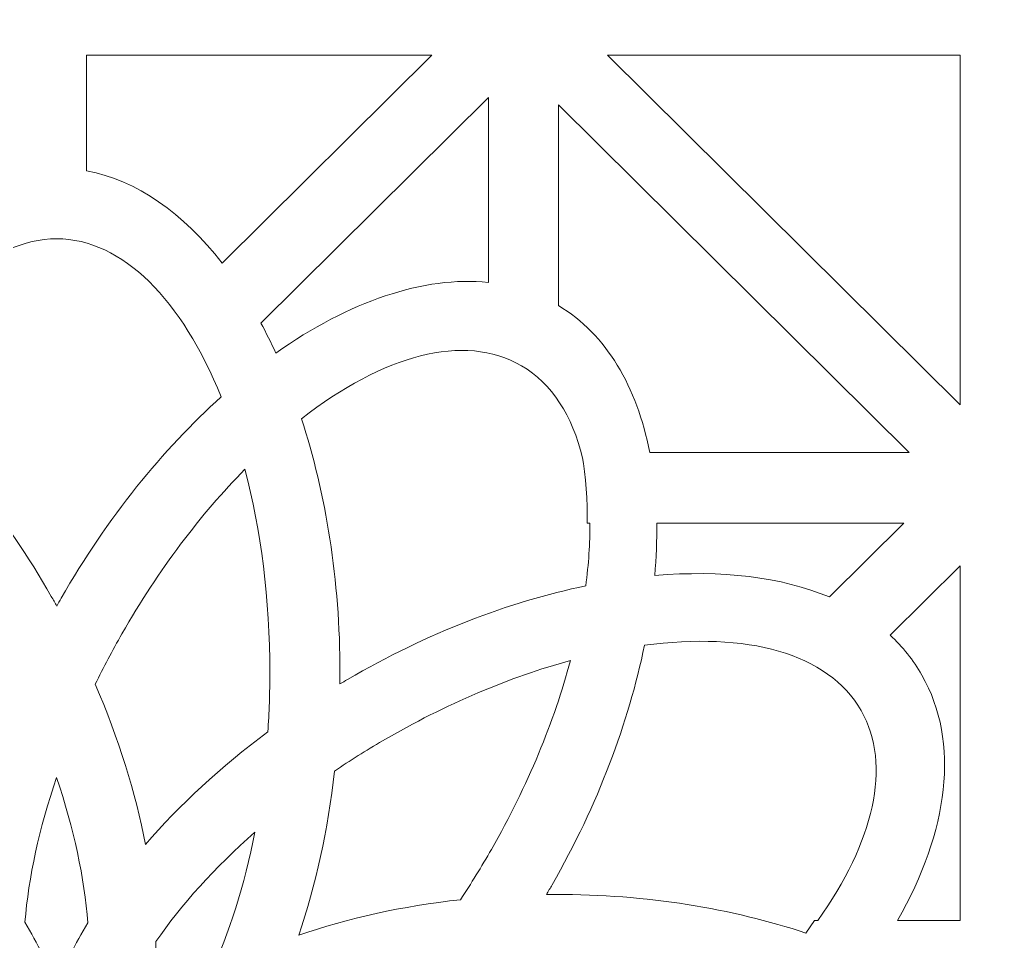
# Model space of a CAD drawing. Header units: millimetres. Extents: x -184 to 140, y -164 to 195.
# Drawn here: x -146.68 to -128.82, y -43.31 to -26.66 of the extents above; entities that cross this region are included whole.
import ezdxf

# ---------------------------------------------------------------- set-up
doc = ezdxf.new("R2010")
doc.units = ezdxf.units.MM
doc.header["$MEASUREMENT"] = 0
doc.layers.add('Layer 1', color=7, linetype='Continuous')

msp = doc.modelspace()

# ---------------------------------------------------------------- linework, layer by layer
at = {"layer": 'Layer 1', "color": 2, "lineweight": 5}
for points, knots in [([(-111.6063, 106.1199), (-111.6063, 106.1199), (-111.6063, 114.5781), (-111.6063, 114.5781), (-111.6063, 114.5781), (-111.6063, 114.5781), (-114.6063, 114.5781), (-114.6063, 114.5781), (-114.6063, 114.5781), (-114.6063, 114.5781), (-114.6063, 122.0774), (-114.6063, 122.0774), (-114.6063, 122.0774), (-114.6063, 122.0774), (-111.6063, 122.0774), (-111.6063, 122.0774), (-111.6063, 122.0774), (-111.6063, 122.0774), (-111.6063, 129.5782), (-111.6063, 129.5782), (-111.6063, 129.5782), (-111.6063, 129.5782), (-119.1071, 129.5782), (-119.1071, 129.5782), (-119.1071, 129.5782), (-119.1071, 129.5782), (-119.1071, 126.5782), (-119.1071, 126.5782), (-119.1071, 126.5782), (-119.1071, 126.5782), (-126.6064, 126.5782), (-126.6064, 126.5782), (-126.6064, 126.5782), (-126.6064, 126.5782), (-126.6064, 129.5782), (-126.6064, 129.5782), (-126.6064, 129.5782), (-126.6064, 129.5782), (-135.6065, 129.5782), (-135.6065, 129.5782), (-135.6065, 129.5782), (-135.6065, 129.5782), (-135.6065, 136.2947), (-135.6065, 136.2947), (-135.6065, 136.2947), (-135.6065, 138.3602), (-137.2917, 140.0458), (-139.3572, 140.0458), (-139.3572, 140.0458), (-139.3572, 140.0458), (-152.8567, 140.0458), (-152.8567, 140.0458), (-152.8567, 140.0458), (-154.9225, 140.0458), (-156.6077, 138.3602), (-156.6077, 136.2947), (-156.6077, 136.2947), (-156.6077, 136.2947), (-156.6077, 129.5782), (-156.6077, 129.5782), (-156.6077, 129.5782), (-156.6077, 129.5782), (-165.6078, 129.5782), (-165.6078, 129.5782), (-165.6078, 129.5782), (-165.6078, 129.5782), (-165.6078, 126.5782), (-165.6078, 126.5782), (-165.6078, 126.5782), (-165.6078, 126.5782), (-173.1068, 126.5782), (-173.1068, 126.5782), (-173.1068, 126.5782), (-173.1068, 126.5782), (-173.1068, 129.5782), (-173.1068, 129.5782), (-173.1068, 129.5782), (-173.1068, 129.5782), (-180.6076, 129.5782), (-180.6076, 129.5782), (-180.6076, 129.5782), (-180.6076, 129.5782), (-180.6076, 122.0774), (-180.6076, 122.0774), (-180.6076, 122.0774), (-180.6076, 122.0774), (-177.6075, 122.0774), (-177.6075, 122.0774), (-177.6075, 122.0774), (-177.6075, 122.0774), (-177.6075, 114.5781), (-177.6075, 114.5781), (-177.6075, 114.5781), (-177.6075, 114.5781), (-180.6076, 114.5781), (-180.6076, 114.5781), (-180.6076, 114.5781), (-180.6076, 114.5781), (-180.6076, 23.8289), (-180.6076, 23.8289), (-180.6076, 23.8289), (-180.6076, 23.8289), (-180.6076, 16.3282), (-180.6076, 16.3282), (-180.6076, 16.3282), (-180.6076, 16.3282), (-177.6075, 16.3282), (-177.6075, 16.3282), (-177.6075, 16.3282), (-177.6075, 16.3282), (-177.6075, 8.8278), (-177.6075, 8.8278), (-177.6075, 8.8278), (-177.6075, 8.8278), (-180.6076, 8.8278), (-180.6076, 8.8278), (-180.6076, 8.8278), (-180.6076, 8.8278), (-180.6076, -110.5738), (-180.6076, -110.5738), (-180.6076, -110.5738), (-180.6076, -110.5738), (-180.6076, -119.4624), (-180.6076, -119.4624), (-180.6076, -119.4624), (-180.6076, -119.4624), (-183.6076, -119.4624), (-183.6076, -119.4624), (-183.6076, -119.4624), (-183.6076, -119.4624), (-183.6076, -123.2132), (-183.6076, -123.2132), (-183.6076, -123.2132), (-183.6076, -123.2132), (-180.6076, -123.2132), (-180.6076, -123.2132), (-180.6076, -123.2132), (-180.6076, -123.2132), (-180.6076, -125.2444), (-180.6076, -125.2444), (-180.6076, -125.2444), (-180.6076, -125.2444), (-111.6063, -125.2444), (-111.6063, -125.2444), (-111.6063, -125.2444), (-111.6063, -125.2444), (-111.6063, -123.2132), (-111.6063, -123.2132), (-111.6063, -123.2132), (-111.6063, -123.2132), (-108.6067, -123.2132), (-108.6067, -123.2132), (-108.6067, -123.2132), (-108.6067, -123.2132), (-108.6067, -119.4624), (-108.6067, -119.4624), (-108.6067, -119.4624), (-108.6067, -119.4624), (-111.6063, -119.4624), (-111.6063, -119.4624), (-111.6063, -119.4624), (-111.6063, -119.4624), (-111.6063, -115.2551), (-111.6063, -115.2551), (-111.6063, -115.2551), (-111.6063, -115.2551), (-111.6063, -110.5738), (-111.6063, -110.5738), (-111.6063, -110.5738), (-111.6063, -110.5738), (-111.6063, 8.8278), (-111.6063, 8.8278), (-111.6063, 8.8278), (-111.6063, 8.8278), (-114.6063, 8.8278), (-114.6063, 8.8278), (-114.6063, 8.8278), (-114.6063, 8.8278), (-114.6063, 16.3282), (-114.6063, 16.3282), (-114.6063, 16.3282), (-114.6063, 16.3282), (-111.6063, 16.3282), (-111.6063, 16.3282), (-111.6063, 16.3282), (-111.6063, 16.3282), (-111.6063, 23.8289), (-111.6063, 23.8289), (-111.6063, 23.8289), (-111.6063, 23.8289), (-111.6063, 106.1199), (-111.6063, 106.1199)], [0, 0, 0, 0, 0.0204082, 0.0204082, 0.0204082, 0.0204082, 0.0408163, 0.0408163, 0.0408163, 0.0408163, 0.0612245, 0.0612245, 0.0612245, 0.0612245, 0.0816327, 0.0816327, 0.0816327, 0.0816327, 0.1020408, 0.1020408, 0.1020408, 0.1020408, 0.122449, 0.122449, 0.122449, 0.122449, 0.1428571, 0.1428571, 0.1428571, 0.1428571, 0.1632653, 0.1632653, 0.1632653, 0.1632653, 0.1836735, 0.1836735, 0.1836735, 0.1836735, 0.2040816, 0.2040816, 0.2040816, 0.2040816, 0.2244898, 0.2244898, 0.2244898, 0.2244898, 0.244898, 0.244898, 0.244898, 0.244898, 0.2653061, 0.2653061, 0.2653061, 0.2653061, 0.2857143, 0.2857143, 0.2857143, 0.2857143, 0.3061224, 0.3061224, 0.3061224, 0.3061224, 0.3265306, 0.3265306, 0.3265306, 0.3265306, 0.3469388, 0.3469388, 0.3469388, 0.3469388, 0.3673469, 0.3673469, 0.3673469, 0.3673469, 0.3877551, 0.3877551, 0.3877551, 0.3877551, 0.4081633, 0.4081633, 0.4081633, 0.4081633, 0.4285714, 0.4285714, 0.4285714, 0.4285714, 0.4489796, 0.4489796, 0.4489796, 0.4489796, 0.4693878, 0.4693878, 0.4693878, 0.4693878, 0.4897959, 0.4897959, 0.4897959, 0.4897959, 0.5102041, 0.5102041, 0.5102041, 0.5102041, 0.5306122, 0.5306122, 0.5306122, 0.5306122, 0.5510204, 0.5510204, 0.5510204, 0.5510204, 0.5714286, 0.5714286, 0.5714286, 0.5714286, 0.5918367, 0.5918367, 0.5918367, 0.5918367, 0.6122449, 0.6122449, 0.6122449, 0.6122449, 0.6326531, 0.6326531, 0.6326531, 0.6326531, 0.6530612, 0.6530612, 0.6530612, 0.6530612, 0.6734694, 0.6734694, 0.6734694, 0.6734694, 0.6938776, 0.6938776, 0.6938776, 0.6938776, 0.7142857, 0.7142857, 0.7142857, 0.7142857, 0.7346939, 0.7346939, 0.7346939, 0.7346939, 0.755102, 0.755102, 0.755102, 0.755102, 0.7755102, 0.7755102, 0.7755102, 0.7755102, 0.7959184, 0.7959184, 0.7959184, 0.7959184, 0.8163265, 0.8163265, 0.8163265, 0.8163265, 0.8367347, 0.8367347, 0.8367347, 0.8367347, 0.8571429, 0.8571429, 0.8571429, 0.8571429, 0.877551, 0.877551, 0.877551, 0.877551, 0.8979592, 0.8979592, 0.8979592, 0.8979592, 0.9183673, 0.9183673, 0.9183673, 0.9183673, 0.9387755, 0.9387755, 0.9387755, 0.9387755, 0.9591837, 0.9591837, 0.9591837, 0.9591837, 1, 1, 1, 1]), ([(-145.4744, -29.3908), (-144.5678, -29.5619), (-143.7313, -30.1556), (-143.0286, -31.0584), (-143.0286, -31.0584), (-143.0286, -31.0584), (-139.2429, -27.3044), (-139.2429, -27.3044), (-139.2429, -27.3044), (-139.2429, -27.3044), (-145.4744, -27.3044), (-145.4744, -27.3044), (-145.4744, -27.3044), (-145.4744, -27.3044), (-145.4744, -29.3908), (-145.4744, -29.3908)], [0, 0, 0, 0, 0.2, 0.2, 0.2, 0.2, 0.4, 0.4, 0.4, 0.4, 0.6, 0.6, 0.6, 0.6, 1, 1, 1, 1]), ([(-129.7042, -33.6188), (-129.7042, -33.6188), (-129.7042, -27.3044), (-129.7042, -27.3044), (-129.7042, -27.3044), (-129.7042, -27.3044), (-136.0693, -27.3044), (-136.0693, -27.3044), (-136.0693, -27.3044), (-136.0693, -27.3044), (-129.7042, -33.6188), (-129.7042, -33.6188)], [0, 0, 0, 0, 0.25, 0.25, 0.25, 0.25, 0.5, 0.5, 0.5, 0.5, 1, 1, 1, 1]), ([(-142.3297, -32.1414), (-142.2348, -32.315), (-142.1438, -32.497), (-142.0585, -32.6843), (-142.0585, -32.6843), (-140.7384, -31.753), (-139.389, -31.2855), (-138.222, -31.4083), (-138.222, -31.4083), (-138.222, -31.4083), (-138.222, -28.0664), (-138.222, -28.0664), (-138.222, -28.0664), (-138.222, -28.0664), (-142.3297, -32.1414), (-142.3297, -32.1414)], [0, 0, 0, 0, 0.2, 0.2, 0.2, 0.2, 0.4, 0.4, 0.4, 0.4, 0.6, 0.6, 0.6, 0.6, 1, 1, 1, 1]), ([(-136.9555, -31.826), (-136.0888, -32.3495), (-135.5402, -33.2893), (-135.3088, -34.4799), (-135.3088, -34.4799), (-135.3088, -34.4799), (-130.626, -34.4799), (-130.626, -34.4799), (-130.626, -34.4799), (-130.626, -34.4799), (-136.9555, -28.2016), (-136.9555, -28.2016), (-136.9555, -28.2016), (-136.9555, -28.2016), (-136.9555, -31.826), (-136.9555, -31.826)], [0, 0, 0, 0, 0.2, 0.2, 0.2, 0.2, 0.4, 0.4, 0.4, 0.4, 0.6, 0.6, 0.6, 0.6, 1, 1, 1, 1]), ([(-148.9831, -33.4562), (-147.9343, -34.3999), (-146.9395, -35.6307), (-146.1126, -37.0789), (-146.1126, -37.0789), (-146.0794, -37.1381), (-146.0463, -37.196), (-146.0134, -37.2553), (-146.0134, -37.2553), (-145.987, -37.2083), (-145.9609, -37.1618), (-145.9334, -37.1134), (-145.9334, -37.1134), (-145.1012, -35.6568), (-144.1007, -34.4221), (-143.0452, -33.4752), (-143.0452, -33.4752), (-143.7518, -31.7322), (-144.8214, -30.6202), (-146.0187, -30.6202), (-146.0187, -30.6202), (-147.2108, -30.6202), (-148.2776, -31.7241), (-148.9831, -33.4562)], [0, 0, 0, 0, 0.1428571, 0.1428571, 0.1428571, 0.1428571, 0.2857143, 0.2857143, 0.2857143, 0.2857143, 0.4285714, 0.4285714, 0.4285714, 0.4285714, 0.5714286, 0.5714286, 0.5714286, 0.5714286, 0.7142857, 0.7142857, 0.7142857, 0.7142857, 1, 1, 1, 1]), ([(-141.5967, -33.8696), (-141.1543, -35.2173), (-140.9006, -36.7854), (-140.9006, -38.4582), (-140.9006, -38.4582), (-140.9006, -38.526), (-140.9021, -38.5947), (-140.9035, -38.6611), (-140.9035, -38.6611), (-140.8565, -38.6332), (-140.81, -38.6057), (-140.7631, -38.5796), (-140.7631, -38.5796), (-139.323, -37.7375), (-137.8456, -37.1741), (-136.4634, -36.8887), (-136.4634, -36.8887), (-136.4112, -36.4947), (-136.3865, -36.1158), (-136.389, -35.7588), (-136.389, -35.7588), (-136.389, -35.7588), (-136.4401, -35.7588), (-136.4401, -35.7588), (-136.4401, -35.7588), (-136.4401, -35.7588), (-136.4387, -35.6279), (-136.4387, -35.6279), (-136.4387, -35.6279), (-136.4387, -35.6279), (-136.4401, -35.4596), (-136.4401, -35.4596), (-136.4401, -35.4596), (-136.4401, -35.4596), (-136.4458, -35.2945), (-136.4458, -35.2945), (-136.4458, -35.2945), (-136.4458, -35.2945), (-136.4553, -35.1344), (-136.4553, -35.1344), (-136.4553, -35.1344), (-136.4553, -35.1344), (-136.469, -34.9774), (-136.469, -34.9774), (-136.469, -34.9774), (-136.469, -34.9774), (-136.4856, -34.8246), (-136.4856, -34.8246), (-136.4856, -34.8246), (-136.4856, -34.8246), (-136.5061, -34.6772), (-136.5061, -34.6772), (-136.5061, -34.6772), (-136.5061, -34.6772), (-136.5241, -34.5752), (-136.5241, -34.5752), (-136.5241, -34.5752), (-136.7047, -33.8171), (-137.0712, -33.2357), (-137.6251, -32.9119), (-137.6251, -32.9119), (-138.6587, -32.3097), (-140.1277, -32.7256), (-141.5953, -33.8696), (-141.5953, -33.8696), (-141.5953, -33.8696), (-141.5967, -33.8696), (-141.5967, -33.8696)], [0, 0, 0, 0, 0.0555556, 0.0555556, 0.0555556, 0.0555556, 0.1111111, 0.1111111, 0.1111111, 0.1111111, 0.1666667, 0.1666667, 0.1666667, 0.1666667, 0.2222222, 0.2222222, 0.2222222, 0.2222222, 0.2777778, 0.2777778, 0.2777778, 0.2777778, 0.3333333, 0.3333333, 0.3333333, 0.3333333, 0.3888889, 0.3888889, 0.3888889, 0.3888889, 0.4444444, 0.4444444, 0.4444444, 0.4444444, 0.5, 0.5, 0.5, 0.5, 0.5555556, 0.5555556, 0.5555556, 0.5555556, 0.6111111, 0.6111111, 0.6111111, 0.6111111, 0.6666667, 0.6666667, 0.6666667, 0.6666667, 0.7222222, 0.7222222, 0.7222222, 0.7222222, 0.7777778, 0.7777778, 0.7777778, 0.7777778, 0.8333333, 0.8333333, 0.8333333, 0.8333333, 0.8888889, 0.8888889, 0.8888889, 0.8888889, 1, 1, 1, 1]), ([(-145.3188, -38.665), (-144.8944, -39.6488), (-144.5925, -40.6275), (-144.4147, -41.5602), (-144.4147, -41.5602), (-143.7973, -40.8479), (-143.0547, -40.159), (-142.2031, -39.5278), (-142.2031, -39.5278), (-142.1795, -39.1775), (-142.1671, -38.8209), (-142.1671, -38.4582), (-142.1671, -38.4582), (-142.1671, -37.13), (-142.3297, -35.8801), (-142.6166, -34.783), (-142.6166, -34.783), (-143.4117, -35.5905), (-144.1765, -36.5966), (-144.838, -37.7541), (-144.838, -37.7541), (-145.0101, -38.0575), (-145.1714, -38.3619), (-145.3188, -38.665)], [0, 0, 0, 0, 0.1428571, 0.1428571, 0.1428571, 0.1428571, 0.2857143, 0.2857143, 0.2857143, 0.2857143, 0.4285714, 0.4285714, 0.4285714, 0.4285714, 0.5714286, 0.5714286, 0.5714286, 0.5714286, 0.7142857, 0.7142857, 0.7142857, 0.7142857, 1, 1, 1, 1]), ([(-135.1821, -35.7588), (-135.1779, -36.0646), (-135.1888, -36.3804), (-135.2177, -36.7028), (-135.2177, -36.7028), (-134.0176, -36.598), (-132.9317, -36.7275), (-132.0636, -37.0898), (-132.0636, -37.0898), (-132.0636, -37.0898), (-130.7226, -35.7588), (-130.7226, -35.7588), (-130.7226, -35.7588), (-130.7226, -35.7588), (-135.1821, -35.7588), (-135.1821, -35.7588)], [0, 0, 0, 0, 0.2, 0.2, 0.2, 0.2, 0.4, 0.4, 0.4, 0.4, 0.6, 0.6, 0.6, 0.6, 1, 1, 1, 1]), ([(-130.9692, -37.7802), (-130.7421, -37.9897), (-130.5505, -38.231), (-130.396, -38.5009), (-130.396, -38.5009), (-129.6989, -39.7205), (-129.918, -41.3221), (-130.8341, -42.9343), (-130.8341, -42.9343), (-130.8341, -42.9343), (-129.7042, -42.9343), (-129.7042, -42.9343), (-129.7042, -42.9343), (-129.7042, -42.9343), (-129.7042, -36.525), (-129.7042, -36.525), (-129.7042, -36.525), (-129.7042, -36.525), (-130.9692, -37.7802), (-130.9692, -37.7802)], [0, 0, 0, 0, 0.1666667, 0.1666667, 0.1666667, 0.1666667, 0.3333333, 0.3333333, 0.3333333, 0.3333333, 0.5, 0.5, 0.5, 0.5, 0.6666667, 0.6666667, 0.6666667, 0.6666667, 1, 1, 1, 1]), ([(-135.4037, -37.9622), (-135.6876, -39.3525), (-136.2429, -40.8395), (-137.0712, -42.288), (-137.0712, -42.288), (-137.1044, -42.3472), (-137.1386, -42.4051), (-137.1718, -42.463), (-137.1718, -42.463), (-137.1182, -42.463), (-137.0642, -42.4615), (-137.0106, -42.4615), (-137.0106, -42.4615), (-135.3624, -42.4615), (-133.8176, -42.7166), (-132.4879, -43.16), (-132.4879, -43.16), (-132.4879, -43.16), (-132.3348, -42.9343), (-132.3348, -42.9343), (-132.3348, -42.9343), (-132.3348, -42.9343), (-132.2756, -42.9343), (-132.2756, -42.9343), (-132.2756, -42.9343), (-131.2698, -41.5246), (-130.9251, -40.1325), (-131.4917, -39.1405), (-131.4917, -39.1405), (-132.0883, -38.0959), (-133.5657, -37.7156), (-135.4037, -37.9622)], [0, 0, 0, 0, 0.1111111, 0.1111111, 0.1111111, 0.1111111, 0.2222222, 0.2222222, 0.2222222, 0.2222222, 0.3333333, 0.3333333, 0.3333333, 0.3333333, 0.4444444, 0.4444444, 0.4444444, 0.4444444, 0.5555556, 0.5555556, 0.5555556, 0.5555556, 0.6666667, 0.6666667, 0.6666667, 0.6666667, 0.7777778, 0.7777778, 0.7777778, 0.7777778, 1, 1, 1, 1]), ([(-140.9987, -40.2334), (-141.1172, -41.2998), (-141.3391, -42.3003), (-141.6464, -43.1974), (-141.6464, -43.1974), (-140.7602, -42.893), (-139.7763, -42.6725), (-138.7261, -42.5568), (-138.7261, -42.5568), (-138.5335, -42.2643), (-138.3458, -41.9627), (-138.1666, -41.6484), (-138.1666, -41.6484), (-137.5094, -40.498), (-137.0328, -39.3321), (-136.7393, -38.2377), (-136.7393, -38.2377), (-137.8265, -38.5341), (-138.9868, -39.0191), (-140.1305, -39.6877), (-140.1305, -39.6877), (-140.4307, -39.8626), (-140.7204, -40.0457), (-140.9987, -40.2334)], [0, 0, 0, 0, 0.1428571, 0.1428571, 0.1428571, 0.1428571, 0.2857143, 0.2857143, 0.2857143, 0.2857143, 0.4285714, 0.4285714, 0.4285714, 0.4285714, 0.5714286, 0.5714286, 0.5714286, 0.5714286, 0.7142857, 0.7142857, 0.7142857, 0.7142857, 1, 1, 1, 1]), ([(-146.5892, -42.9646), (-146.3606, -43.3463), (-146.1718, -43.7294), (-146.023, -44.1069), (-146.023, -44.1069), (-145.8727, -43.7333), (-145.6825, -43.3544), (-145.4525, -42.977), (-145.4525, -42.977), (-145.5146, -42.168), (-145.7034, -41.2766), (-146.0173, -40.3491), (-146.0173, -40.3491), (-146.3317, -41.2709), (-146.5232, -42.1585), (-146.5892, -42.9646)], [0, 0, 0, 0, 0.2, 0.2, 0.2, 0.2, 0.4, 0.4, 0.4, 0.4, 0.6, 0.6, 0.6, 0.6, 1, 1, 1, 1]), ([(-144.2245, -43.3146), (-144.215, -43.7612), (-144.2411, -44.1884), (-144.2989, -44.5891), (-144.2989, -44.5891), (-143.9836, -44.3411), (-143.6322, -44.1111), (-143.2463, -43.8988), (-143.2463, -43.8988), (-142.9002, -43.1671), (-142.6218, -42.3003), (-142.4359, -41.3383), (-142.4359, -41.3383), (-143.1637, -41.9779), (-143.7684, -42.6503), (-144.2245, -43.3146)], [0, 0, 0, 0, 0.2, 0.2, 0.2, 0.2, 0.4, 0.4, 0.4, 0.4, 0.6, 0.6, 0.6, 0.6, 1, 1, 1, 1])]:
    msp.add_open_spline(points, degree=3, knots=knots, dxfattribs=at)
at = {"layer": 'Layer 1', "color": 250, "lineweight": 15}
for points, knots in [([(-111.6063, 106.1199), (-111.6063, 106.1199), (-111.6063, 114.5781), (-111.6063, 114.5781), (-111.6063, 114.5781), (-111.6063, 114.5781), (-114.6063, 114.5781), (-114.6063, 114.5781), (-114.6063, 114.5781), (-114.6063, 114.5781), (-114.6063, 122.0774), (-114.6063, 122.0774), (-114.6063, 122.0774), (-114.6063, 122.0774), (-111.6063, 122.0774), (-111.6063, 122.0774), (-111.6063, 122.0774), (-111.6063, 122.0774), (-111.6063, 129.5782), (-111.6063, 129.5782), (-111.6063, 129.5782), (-111.6063, 129.5782), (-119.1071, 129.5782), (-119.1071, 129.5782), (-119.1071, 129.5782), (-119.1071, 129.5782), (-119.1071, 126.5782), (-119.1071, 126.5782), (-119.1071, 126.5782), (-119.1071, 126.5782), (-126.6064, 126.5782), (-126.6064, 126.5782), (-126.6064, 126.5782), (-126.6064, 126.5782), (-126.6064, 129.5782), (-126.6064, 129.5782), (-126.6064, 129.5782), (-126.6064, 129.5782), (-135.6065, 129.5782), (-135.6065, 129.5782), (-135.6065, 129.5782), (-135.6065, 129.5782), (-135.6065, 136.2947), (-135.6065, 136.2947), (-135.6065, 136.2947), (-135.6065, 138.3602), (-137.2917, 140.0458), (-139.3572, 140.0458), (-139.3572, 140.0458), (-139.3572, 140.0458), (-152.8567, 140.0458), (-152.8567, 140.0458), (-152.8567, 140.0458), (-154.9225, 140.0458), (-156.6077, 138.3602), (-156.6077, 136.2947), (-156.6077, 136.2947), (-156.6077, 136.2947), (-156.6077, 129.5782), (-156.6077, 129.5782), (-156.6077, 129.5782), (-156.6077, 129.5782), (-165.6078, 129.5782), (-165.6078, 129.5782), (-165.6078, 129.5782), (-165.6078, 129.5782), (-165.6078, 126.5782), (-165.6078, 126.5782), (-165.6078, 126.5782), (-165.6078, 126.5782), (-173.1068, 126.5782), (-173.1068, 126.5782), (-173.1068, 126.5782), (-173.1068, 126.5782), (-173.1068, 129.5782), (-173.1068, 129.5782), (-173.1068, 129.5782), (-173.1068, 129.5782), (-180.6076, 129.5782), (-180.6076, 129.5782), (-180.6076, 129.5782), (-180.6076, 129.5782), (-180.6076, 122.0774), (-180.6076, 122.0774), (-180.6076, 122.0774), (-180.6076, 122.0774), (-177.6075, 122.0774), (-177.6075, 122.0774), (-177.6075, 122.0774), (-177.6075, 122.0774), (-177.6075, 114.5781), (-177.6075, 114.5781), (-177.6075, 114.5781), (-177.6075, 114.5781), (-180.6076, 114.5781), (-180.6076, 114.5781), (-180.6076, 114.5781), (-180.6076, 114.5781), (-180.6076, 23.8289), (-180.6076, 23.8289), (-180.6076, 23.8289), (-180.6076, 23.8289), (-180.6076, 16.3282), (-180.6076, 16.3282), (-180.6076, 16.3282), (-180.6076, 16.3282), (-177.6075, 16.3282), (-177.6075, 16.3282), (-177.6075, 16.3282), (-177.6075, 16.3282), (-177.6075, 8.8278), (-177.6075, 8.8278), (-177.6075, 8.8278), (-177.6075, 8.8278), (-180.6076, 8.8278), (-180.6076, 8.8278), (-180.6076, 8.8278), (-180.6076, 8.8278), (-180.6076, -110.5738), (-180.6076, -110.5738), (-180.6076, -110.5738), (-180.6076, -110.5738), (-180.6076, -119.4624), (-180.6076, -119.4624), (-180.6076, -119.4624), (-180.6076, -119.4624), (-183.6076, -119.4624), (-183.6076, -119.4624), (-183.6076, -119.4624), (-183.6076, -119.4624), (-183.6076, -123.2132), (-183.6076, -123.2132), (-183.6076, -123.2132), (-183.6076, -123.2132), (-180.6076, -123.2132), (-180.6076, -123.2132), (-180.6076, -123.2132), (-180.6076, -123.2132), (-180.6076, -125.2444), (-180.6076, -125.2444), (-180.6076, -125.2444), (-180.6076, -125.2444), (-111.6063, -125.2444), (-111.6063, -125.2444), (-111.6063, -125.2444), (-111.6063, -125.2444), (-111.6063, -123.2132), (-111.6063, -123.2132), (-111.6063, -123.2132), (-111.6063, -123.2132), (-108.6067, -123.2132), (-108.6067, -123.2132), (-108.6067, -123.2132), (-108.6067, -123.2132), (-108.6067, -119.4624), (-108.6067, -119.4624), (-108.6067, -119.4624), (-108.6067, -119.4624), (-111.6063, -119.4624), (-111.6063, -119.4624), (-111.6063, -119.4624), (-111.6063, -119.4624), (-111.6063, -115.2551), (-111.6063, -115.2551), (-111.6063, -115.2551), (-111.6063, -115.2551), (-111.6063, -110.5738), (-111.6063, -110.5738), (-111.6063, -110.5738), (-111.6063, -110.5738), (-111.6063, 8.8278), (-111.6063, 8.8278), (-111.6063, 8.8278), (-111.6063, 8.8278), (-114.6063, 8.8278), (-114.6063, 8.8278), (-114.6063, 8.8278), (-114.6063, 8.8278), (-114.6063, 16.3282), (-114.6063, 16.3282), (-114.6063, 16.3282), (-114.6063, 16.3282), (-111.6063, 16.3282), (-111.6063, 16.3282), (-111.6063, 16.3282), (-111.6063, 16.3282), (-111.6063, 23.8289), (-111.6063, 23.8289), (-111.6063, 23.8289), (-111.6063, 23.8289), (-111.6063, 106.1199), (-111.6063, 106.1199)], [0, 0, 0, 0, 0.0204082, 0.0204082, 0.0204082, 0.0204082, 0.0408163, 0.0408163, 0.0408163, 0.0408163, 0.0612245, 0.0612245, 0.0612245, 0.0612245, 0.0816327, 0.0816327, 0.0816327, 0.0816327, 0.1020408, 0.1020408, 0.1020408, 0.1020408, 0.122449, 0.122449, 0.122449, 0.122449, 0.1428571, 0.1428571, 0.1428571, 0.1428571, 0.1632653, 0.1632653, 0.1632653, 0.1632653, 0.1836735, 0.1836735, 0.1836735, 0.1836735, 0.2040816, 0.2040816, 0.2040816, 0.2040816, 0.2244898, 0.2244898, 0.2244898, 0.2244898, 0.244898, 0.244898, 0.244898, 0.244898, 0.2653061, 0.2653061, 0.2653061, 0.2653061, 0.2857143, 0.2857143, 0.2857143, 0.2857143, 0.3061224, 0.3061224, 0.3061224, 0.3061224, 0.3265306, 0.3265306, 0.3265306, 0.3265306, 0.3469388, 0.3469388, 0.3469388, 0.3469388, 0.3673469, 0.3673469, 0.3673469, 0.3673469, 0.3877551, 0.3877551, 0.3877551, 0.3877551, 0.4081633, 0.4081633, 0.4081633, 0.4081633, 0.4285714, 0.4285714, 0.4285714, 0.4285714, 0.4489796, 0.4489796, 0.4489796, 0.4489796, 0.4693878, 0.4693878, 0.4693878, 0.4693878, 0.4897959, 0.4897959, 0.4897959, 0.4897959, 0.5102041, 0.5102041, 0.5102041, 0.5102041, 0.5306122, 0.5306122, 0.5306122, 0.5306122, 0.5510204, 0.5510204, 0.5510204, 0.5510204, 0.5714286, 0.5714286, 0.5714286, 0.5714286, 0.5918367, 0.5918367, 0.5918367, 0.5918367, 0.6122449, 0.6122449, 0.6122449, 0.6122449, 0.6326531, 0.6326531, 0.6326531, 0.6326531, 0.6530612, 0.6530612, 0.6530612, 0.6530612, 0.6734694, 0.6734694, 0.6734694, 0.6734694, 0.6938776, 0.6938776, 0.6938776, 0.6938776, 0.7142857, 0.7142857, 0.7142857, 0.7142857, 0.7346939, 0.7346939, 0.7346939, 0.7346939, 0.755102, 0.755102, 0.755102, 0.755102, 0.7755102, 0.7755102, 0.7755102, 0.7755102, 0.7959184, 0.7959184, 0.7959184, 0.7959184, 0.8163265, 0.8163265, 0.8163265, 0.8163265, 0.8367347, 0.8367347, 0.8367347, 0.8367347, 0.8571429, 0.8571429, 0.8571429, 0.8571429, 0.877551, 0.877551, 0.877551, 0.877551, 0.8979592, 0.8979592, 0.8979592, 0.8979592, 0.9183673, 0.9183673, 0.9183673, 0.9183673, 0.9387755, 0.9387755, 0.9387755, 0.9387755, 0.9591837, 0.9591837, 0.9591837, 0.9591837, 1, 1, 1, 1]), ([(-145.4744, -29.3908), (-144.5678, -29.5619), (-143.7313, -30.1556), (-143.0286, -31.0584), (-143.0286, -31.0584), (-143.0286, -31.0584), (-139.2429, -27.3044), (-139.2429, -27.3044), (-139.2429, -27.3044), (-139.2429, -27.3044), (-145.4744, -27.3044), (-145.4744, -27.3044), (-145.4744, -27.3044), (-145.4744, -27.3044), (-145.4744, -29.3908), (-145.4744, -29.3908)], [0, 0, 0, 0, 0.2, 0.2, 0.2, 0.2, 0.4, 0.4, 0.4, 0.4, 0.6, 0.6, 0.6, 0.6, 1, 1, 1, 1]), ([(-129.7042, -33.6188), (-129.7042, -33.6188), (-129.7042, -27.3044), (-129.7042, -27.3044), (-129.7042, -27.3044), (-129.7042, -27.3044), (-136.0693, -27.3044), (-136.0693, -27.3044), (-136.0693, -27.3044), (-136.0693, -27.3044), (-129.7042, -33.6188), (-129.7042, -33.6188)], [0, 0, 0, 0, 0.25, 0.25, 0.25, 0.25, 0.5, 0.5, 0.5, 0.5, 1, 1, 1, 1]), ([(-142.3297, -32.1414), (-142.2348, -32.315), (-142.1438, -32.497), (-142.0585, -32.6843), (-142.0585, -32.6843), (-140.7384, -31.753), (-139.389, -31.2855), (-138.222, -31.4083), (-138.222, -31.4083), (-138.222, -31.4083), (-138.222, -28.0664), (-138.222, -28.0664), (-138.222, -28.0664), (-138.222, -28.0664), (-142.3297, -32.1414), (-142.3297, -32.1414)], [0, 0, 0, 0, 0.2, 0.2, 0.2, 0.2, 0.4, 0.4, 0.4, 0.4, 0.6, 0.6, 0.6, 0.6, 1, 1, 1, 1]), ([(-136.9555, -31.826), (-136.0888, -32.3495), (-135.5402, -33.2893), (-135.3088, -34.4799), (-135.3088, -34.4799), (-135.3088, -34.4799), (-130.626, -34.4799), (-130.626, -34.4799), (-130.626, -34.4799), (-130.626, -34.4799), (-136.9555, -28.2016), (-136.9555, -28.2016), (-136.9555, -28.2016), (-136.9555, -28.2016), (-136.9555, -31.826), (-136.9555, -31.826)], [0, 0, 0, 0, 0.2, 0.2, 0.2, 0.2, 0.4, 0.4, 0.4, 0.4, 0.6, 0.6, 0.6, 0.6, 1, 1, 1, 1]), ([(-148.9831, -33.4562), (-147.9343, -34.3999), (-146.9395, -35.6307), (-146.1126, -37.0789), (-146.1126, -37.0789), (-146.0794, -37.1381), (-146.0463, -37.196), (-146.0134, -37.2553), (-146.0134, -37.2553), (-145.987, -37.2083), (-145.9609, -37.1618), (-145.9334, -37.1134), (-145.9334, -37.1134), (-145.1012, -35.6568), (-144.1007, -34.4221), (-143.0452, -33.4752), (-143.0452, -33.4752), (-143.7518, -31.7322), (-144.8214, -30.6202), (-146.0187, -30.6202), (-146.0187, -30.6202), (-147.2108, -30.6202), (-148.2776, -31.7241), (-148.9831, -33.4562)], [0, 0, 0, 0, 0.1428571, 0.1428571, 0.1428571, 0.1428571, 0.2857143, 0.2857143, 0.2857143, 0.2857143, 0.4285714, 0.4285714, 0.4285714, 0.4285714, 0.5714286, 0.5714286, 0.5714286, 0.5714286, 0.7142857, 0.7142857, 0.7142857, 0.7142857, 1, 1, 1, 1]), ([(-141.5967, -33.8696), (-141.1543, -35.2173), (-140.9006, -36.7854), (-140.9006, -38.4582), (-140.9006, -38.4582), (-140.9006, -38.526), (-140.9021, -38.5947), (-140.9035, -38.6611), (-140.9035, -38.6611), (-140.8565, -38.6332), (-140.81, -38.6057), (-140.7631, -38.5796), (-140.7631, -38.5796), (-139.323, -37.7375), (-137.8456, -37.1741), (-136.4634, -36.8887), (-136.4634, -36.8887), (-136.4112, -36.4947), (-136.3865, -36.1158), (-136.389, -35.7588), (-136.389, -35.7588), (-136.389, -35.7588), (-136.4401, -35.7588), (-136.4401, -35.7588), (-136.4401, -35.7588), (-136.4401, -35.7588), (-136.4387, -35.6279), (-136.4387, -35.6279), (-136.4387, -35.6279), (-136.4387, -35.6279), (-136.4401, -35.4596), (-136.4401, -35.4596), (-136.4401, -35.4596), (-136.4401, -35.4596), (-136.4458, -35.2945), (-136.4458, -35.2945), (-136.4458, -35.2945), (-136.4458, -35.2945), (-136.4553, -35.1344), (-136.4553, -35.1344), (-136.4553, -35.1344), (-136.4553, -35.1344), (-136.469, -34.9774), (-136.469, -34.9774), (-136.469, -34.9774), (-136.469, -34.9774), (-136.4856, -34.8246), (-136.4856, -34.8246), (-136.4856, -34.8246), (-136.4856, -34.8246), (-136.5061, -34.6772), (-136.5061, -34.6772), (-136.5061, -34.6772), (-136.5061, -34.6772), (-136.5241, -34.5752), (-136.5241, -34.5752), (-136.5241, -34.5752), (-136.7047, -33.8171), (-137.0712, -33.2357), (-137.6251, -32.9119), (-137.6251, -32.9119), (-138.6587, -32.3097), (-140.1277, -32.7256), (-141.5953, -33.8696), (-141.5953, -33.8696), (-141.5953, -33.8696), (-141.5967, -33.8696), (-141.5967, -33.8696)], [0, 0, 0, 0, 0.0555556, 0.0555556, 0.0555556, 0.0555556, 0.1111111, 0.1111111, 0.1111111, 0.1111111, 0.1666667, 0.1666667, 0.1666667, 0.1666667, 0.2222222, 0.2222222, 0.2222222, 0.2222222, 0.2777778, 0.2777778, 0.2777778, 0.2777778, 0.3333333, 0.3333333, 0.3333333, 0.3333333, 0.3888889, 0.3888889, 0.3888889, 0.3888889, 0.4444444, 0.4444444, 0.4444444, 0.4444444, 0.5, 0.5, 0.5, 0.5, 0.5555556, 0.5555556, 0.5555556, 0.5555556, 0.6111111, 0.6111111, 0.6111111, 0.6111111, 0.6666667, 0.6666667, 0.6666667, 0.6666667, 0.7222222, 0.7222222, 0.7222222, 0.7222222, 0.7777778, 0.7777778, 0.7777778, 0.7777778, 0.8333333, 0.8333333, 0.8333333, 0.8333333, 0.8888889, 0.8888889, 0.8888889, 0.8888889, 1, 1, 1, 1]), ([(-145.3188, -38.665), (-144.8944, -39.6488), (-144.5925, -40.6275), (-144.4147, -41.5602), (-144.4147, -41.5602), (-143.7973, -40.8479), (-143.0547, -40.159), (-142.2031, -39.5278), (-142.2031, -39.5278), (-142.1795, -39.1775), (-142.1671, -38.8209), (-142.1671, -38.4582), (-142.1671, -38.4582), (-142.1671, -37.13), (-142.3297, -35.8801), (-142.6166, -34.783), (-142.6166, -34.783), (-143.4117, -35.5905), (-144.1765, -36.5966), (-144.838, -37.7541), (-144.838, -37.7541), (-145.0101, -38.0575), (-145.1714, -38.3619), (-145.3188, -38.665)], [0, 0, 0, 0, 0.1428571, 0.1428571, 0.1428571, 0.1428571, 0.2857143, 0.2857143, 0.2857143, 0.2857143, 0.4285714, 0.4285714, 0.4285714, 0.4285714, 0.5714286, 0.5714286, 0.5714286, 0.5714286, 0.7142857, 0.7142857, 0.7142857, 0.7142857, 1, 1, 1, 1]), ([(-135.1821, -35.7588), (-135.1779, -36.0646), (-135.1888, -36.3804), (-135.2177, -36.7028), (-135.2177, -36.7028), (-134.0176, -36.598), (-132.9317, -36.7275), (-132.0636, -37.0898), (-132.0636, -37.0898), (-132.0636, -37.0898), (-130.7226, -35.7588), (-130.7226, -35.7588), (-130.7226, -35.7588), (-130.7226, -35.7588), (-135.1821, -35.7588), (-135.1821, -35.7588)], [0, 0, 0, 0, 0.2, 0.2, 0.2, 0.2, 0.4, 0.4, 0.4, 0.4, 0.6, 0.6, 0.6, 0.6, 1, 1, 1, 1]), ([(-130.9692, -37.7802), (-130.7421, -37.9897), (-130.5505, -38.231), (-130.396, -38.5009), (-130.396, -38.5009), (-129.6989, -39.7205), (-129.918, -41.3221), (-130.8341, -42.9343), (-130.8341, -42.9343), (-130.8341, -42.9343), (-129.7042, -42.9343), (-129.7042, -42.9343), (-129.7042, -42.9343), (-129.7042, -42.9343), (-129.7042, -36.525), (-129.7042, -36.525), (-129.7042, -36.525), (-129.7042, -36.525), (-130.9692, -37.7802), (-130.9692, -37.7802)], [0, 0, 0, 0, 0.1666667, 0.1666667, 0.1666667, 0.1666667, 0.3333333, 0.3333333, 0.3333333, 0.3333333, 0.5, 0.5, 0.5, 0.5, 0.6666667, 0.6666667, 0.6666667, 0.6666667, 1, 1, 1, 1]), ([(-135.4037, -37.9622), (-135.6876, -39.3525), (-136.2429, -40.8395), (-137.0712, -42.288), (-137.0712, -42.288), (-137.1044, -42.3472), (-137.1386, -42.4051), (-137.1718, -42.463), (-137.1718, -42.463), (-137.1182, -42.463), (-137.0642, -42.4615), (-137.0106, -42.4615), (-137.0106, -42.4615), (-135.3624, -42.4615), (-133.8176, -42.7166), (-132.4879, -43.16), (-132.4879, -43.16), (-132.4879, -43.16), (-132.3348, -42.9343), (-132.3348, -42.9343), (-132.3348, -42.9343), (-132.3348, -42.9343), (-132.2756, -42.9343), (-132.2756, -42.9343), (-132.2756, -42.9343), (-131.2698, -41.5246), (-130.9251, -40.1325), (-131.4917, -39.1405), (-131.4917, -39.1405), (-132.0883, -38.0959), (-133.5657, -37.7156), (-135.4037, -37.9622)], [0, 0, 0, 0, 0.1111111, 0.1111111, 0.1111111, 0.1111111, 0.2222222, 0.2222222, 0.2222222, 0.2222222, 0.3333333, 0.3333333, 0.3333333, 0.3333333, 0.4444444, 0.4444444, 0.4444444, 0.4444444, 0.5555556, 0.5555556, 0.5555556, 0.5555556, 0.6666667, 0.6666667, 0.6666667, 0.6666667, 0.7777778, 0.7777778, 0.7777778, 0.7777778, 1, 1, 1, 1]), ([(-140.9987, -40.2334), (-141.1172, -41.2998), (-141.3391, -42.3003), (-141.6464, -43.1974), (-141.6464, -43.1974), (-140.7602, -42.893), (-139.7763, -42.6725), (-138.7261, -42.5568), (-138.7261, -42.5568), (-138.5335, -42.2643), (-138.3458, -41.9627), (-138.1666, -41.6484), (-138.1666, -41.6484), (-137.5094, -40.498), (-137.0328, -39.3321), (-136.7393, -38.2377), (-136.7393, -38.2377), (-137.8265, -38.5341), (-138.9868, -39.0191), (-140.1305, -39.6877), (-140.1305, -39.6877), (-140.4307, -39.8626), (-140.7204, -40.0457), (-140.9987, -40.2334)], [0, 0, 0, 0, 0.1428571, 0.1428571, 0.1428571, 0.1428571, 0.2857143, 0.2857143, 0.2857143, 0.2857143, 0.4285714, 0.4285714, 0.4285714, 0.4285714, 0.5714286, 0.5714286, 0.5714286, 0.5714286, 0.7142857, 0.7142857, 0.7142857, 0.7142857, 1, 1, 1, 1]), ([(-146.5892, -42.9646), (-146.3606, -43.3463), (-146.1718, -43.7294), (-146.023, -44.1069), (-146.023, -44.1069), (-145.8727, -43.7333), (-145.6825, -43.3544), (-145.4525, -42.977), (-145.4525, -42.977), (-145.5146, -42.168), (-145.7034, -41.2766), (-146.0173, -40.3491), (-146.0173, -40.3491), (-146.3317, -41.2709), (-146.5232, -42.1585), (-146.5892, -42.9646)], [0, 0, 0, 0, 0.2, 0.2, 0.2, 0.2, 0.4, 0.4, 0.4, 0.4, 0.6, 0.6, 0.6, 0.6, 1, 1, 1, 1]), ([(-144.2245, -43.3146), (-144.215, -43.7612), (-144.2411, -44.1884), (-144.2989, -44.5891), (-144.2989, -44.5891), (-143.9836, -44.3411), (-143.6322, -44.1111), (-143.2463, -43.8988), (-143.2463, -43.8988), (-142.9002, -43.1671), (-142.6218, -42.3003), (-142.4359, -41.3383), (-142.4359, -41.3383), (-143.1637, -41.9779), (-143.7684, -42.6503), (-144.2245, -43.3146)], [0, 0, 0, 0, 0.2, 0.2, 0.2, 0.2, 0.4, 0.4, 0.4, 0.4, 0.6, 0.6, 0.6, 0.6, 1, 1, 1, 1])]:
    msp.add_open_spline(points, degree=3, knots=knots, dxfattribs=at)

doc.saveas('drawing.dxf')
